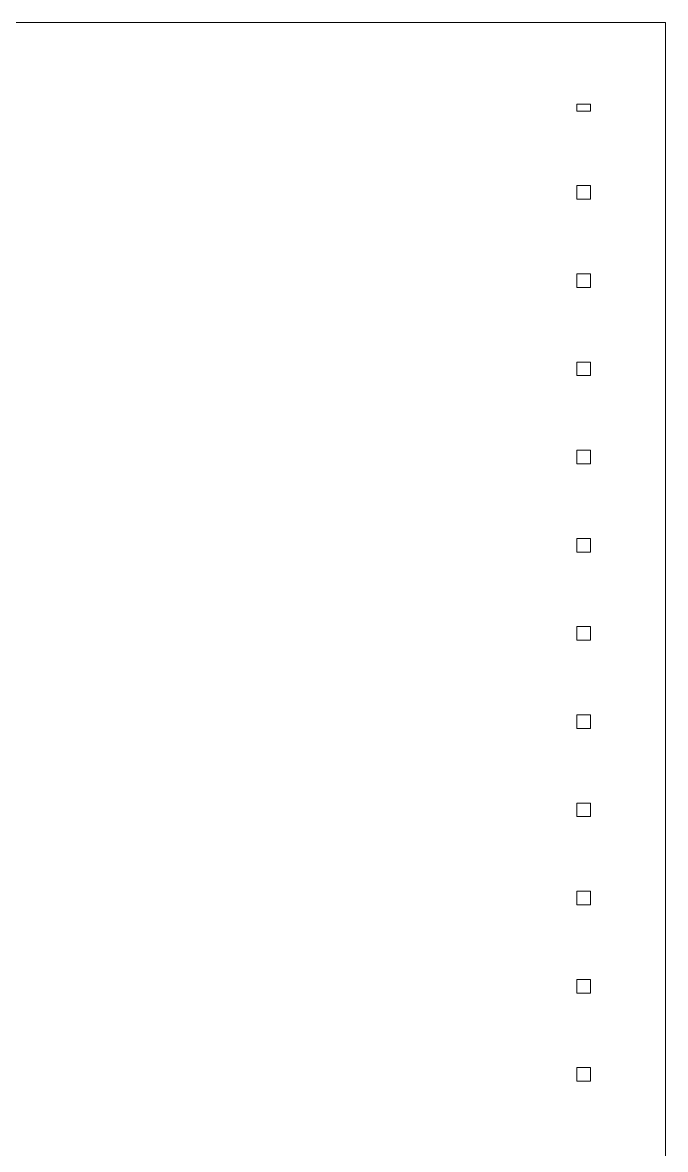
# Model space of a CAD drawing. Extents: x -34 to 197, y 103 to 243.
# Drawn here: x 173.81 to 197.43, y 201.95 to 243.34 of the extents above; entities that cross this region are included whole.
import ezdxf

# ---------------------------------------------------------------- set-up
doc = ezdxf.new("R2010")
doc.units = 0
doc.layers.add('OUTER_WALLET', color=7, linetype='CONTINUOUS', lineweight=5, true_color=0xffffff)

# ---------------------------------------------------------------- blocks, each defined once
blk = doc.blocks.new('BLOCK_2')
at = {"layer": 'OUTER_WALLET', "color": 1, "true_color": 0xff0000}
for points in [[(194.682, 240.093), (194.182, 240.093), (194.182, 240.343), (194.682, 240.343), (194.682, 240.093)], [(194.682, 236.853), (194.182, 236.853), (194.182, 237.352), (194.682, 237.352), (194.682, 236.853)], [(194.682, 233.613), (194.182, 233.613), (194.182, 234.112), (194.682, 234.112), (194.682, 233.613)], [(194.682, 230.373), (194.182, 230.373), (194.182, 230.872), (194.682, 230.872), (194.682, 230.373)], [(194.682, 227.133), (194.182, 227.133), (194.182, 227.632), (194.682, 227.632), (194.682, 227.133)], [(194.682, 223.893), (194.182, 223.893), (194.182, 224.392), (194.682, 224.392), (194.682, 223.893)], [(194.682, 220.654), (194.182, 220.654), (194.182, 221.152), (194.682, 221.152), (194.682, 220.654)], [(194.682, 217.414), (194.182, 217.414), (194.182, 217.912), (194.682, 217.912), (194.682, 217.414)], [(194.682, 214.174), (194.182, 214.174), (194.182, 214.672), (194.682, 214.672), (194.682, 214.174)], [(194.682, 210.934), (194.182, 210.934), (194.182, 211.432), (194.682, 211.432), (194.682, 210.934)], [(194.682, 207.694), (194.182, 207.694), (194.182, 208.192), (194.682, 208.192), (194.682, 207.694)], [(194.682, 204.454), (194.182, 204.454), (194.182, 204.952), (194.682, 204.952), (194.682, 204.454)]]:
    blk.add_lwpolyline(points, dxfattribs=at)

msp = doc.modelspace()

# ---------------------------------------------------------------- linework, layer by layer
at = {"layer": 'OUTER_WALLET', "color": 1, "true_color": 0xff0000}
for points in [[(-33.549, 243.343), (197.433, 243.343)], [(197.433, 243.343), (197.433, 156.824)]]:
    msp.add_lwpolyline(points, dxfattribs=at)

# ---------------------------------------------------------------- block references
at = {"layer": 'OUTER_WALLET'}
msp.add_blockref('BLOCK_2', (0, 0), dxfattribs=at)

doc.saveas('drawing.dxf')
